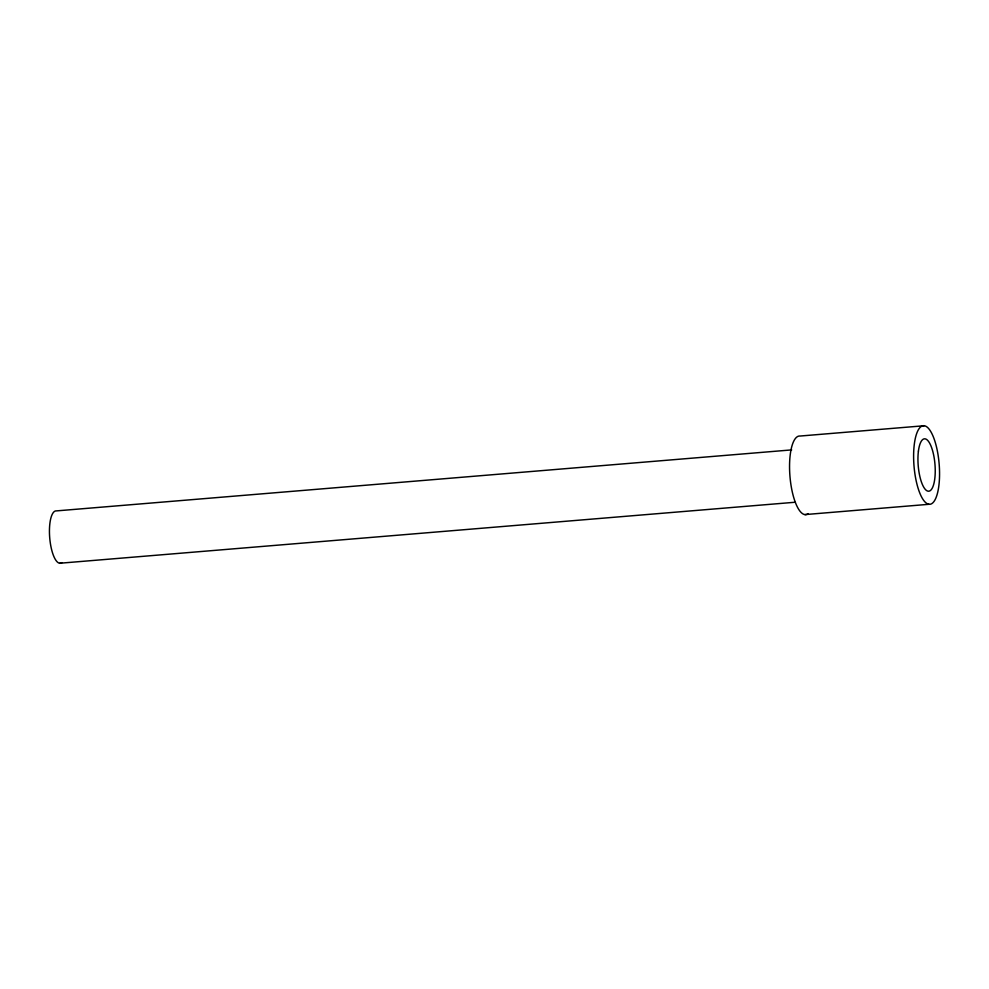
<?xml version="1.0" encoding="UTF-8"?>
<svg xmlns="http://www.w3.org/2000/svg" width="989" height="989" viewBox="0 0 989 989"><rect width="100%" height="100%" fill="white"/><g stroke="black" fill="none" stroke-linecap="round" stroke-linejoin="round"><path stroke-width="1.48" d="M924.159 425.752L800.089 436.038A39.424 12.61 85.3 0 0 790.199 478.96A39.424 12.61 85.3 0 0 808.186 513.637M791.67 449.896L56.46 510.893A26.283 8.406 85.3 0 0 49.87 539.5A26.283 8.406 85.3 0 0 61.85 562.617M59.711 563.248L794.921 502.264M804.972 514.589L929.042 504.291A39.424 12.61 85.3 0 0 936.422 446.682A39.424 12.61 85.3 0 0 914.331 444.086A39.424 12.61 85.3 0 0 929.042 504.291M918.422 451.071A26.283 8.406 85.3 0 0 928.226 491.199A26.283 8.406 85.3 0 0 933.146 452.789A26.283 8.406 85.3 0 0 918.422 451.071"/></g></svg>
